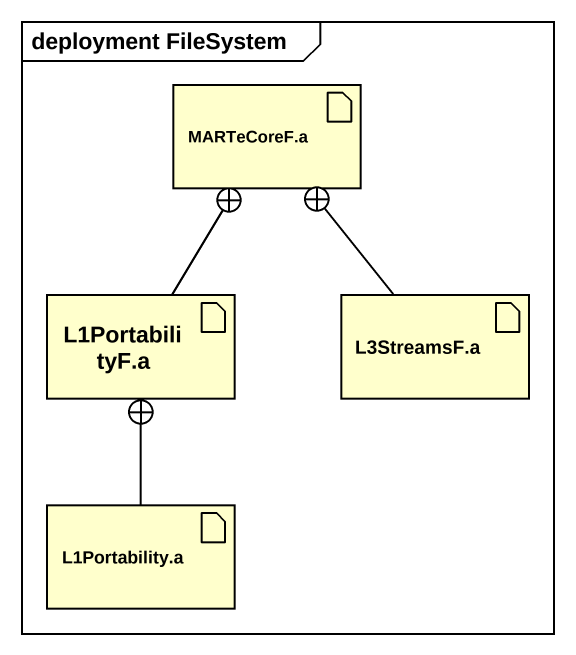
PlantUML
@startuml
mainframe deployment FileSystem
artifact "MARTeCoreF.a" as MARTeCoreF_a
artifact "L1PortabilityF.a" as L1PortabilityF_a
artifact "L3StreamsF.a" as L3StreamsF_a
artifact "L1Portability.a" as L1Portability_a
L1PortabilityF_a -up-+ MARTeCoreF_a
L3StreamsF_a -up-+ MARTeCoreF_a
L1Portability_a -up-+ L1PortabilityF_a
@enduml
